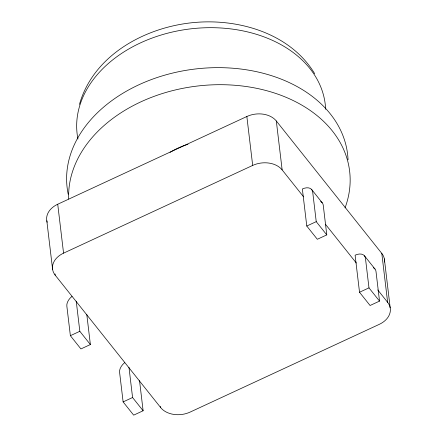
<?xml version="1.0" encoding="UTF-8"?>
<svg xmlns="http://www.w3.org/2000/svg" width="437" height="437" viewBox="0 0 437 437"><rect width="100%" height="100%" fill="white"/><g stroke="black" fill="none" stroke-linecap="round" stroke-linejoin="round"><path stroke-width="0.66" d="M79.479 104.361C93.802 53.664 148.241 25.526 197.808 22.232C241.508 19.201 291.015 34.447 314.695 73.711M47.191 222.269A21.73 15.787 -6.8 0 1 57.728 204.232L246.85 116.51A21.73 15.787 -6.8 0 1 276.315 120.983L381.801 253.416A21.73 15.787 -6.8 0 1 384.494 262.091M381.801 253.416L387.635 302.333A21.73 15.787 -6.8 0 1 379.272 324.352L190.15 412.075A21.73 15.787 -6.8 0 1 160.685 407.601L55.199 275.168A21.73 15.787 -6.8 0 1 63.562 253.154L252.684 165.426A21.73 15.787 -6.8 0 1 282.149 169.9L303.573 196.803M86.788 314.438L90.377 344.547L80.921 348.934L70.373 335.687L79.829 331.301L76.24 301.191M306.779 226.033L316.235 221.646L312.701 192.001A10.865 6.806 -38.5 0 0 302.36 188.975L306.779 226.033L317.328 239.279L326.783 234.893L323.249 205.243A10.865 6.806 -38.5 0 0 320.578 201.555M139.534 380.654L143.123 410.764L133.667 415.15L123.119 401.909L132.575 397.523L128.986 367.408M359.525 292.249L368.981 287.868L365.447 258.218A10.865 6.806 -38.5 0 0 355.106 255.192L359.525 292.249L370.073 305.496L379.529 301.109L375.995 271.459A10.865 6.806 -38.5 0 0 373.324 267.772M311.712 189.582L322.26 202.823M364.458 255.798L375.006 269.039M325.412 224.219L356.319 263.019M377.748 289.917L387.635 302.333M316.235 221.646L326.783 234.893M368.981 287.868L379.529 301.109M79.829 331.301L90.377 344.547M132.575 397.523L143.123 410.764M390.192 307.828L384.358 258.906M46.808 220.761L52.642 269.678M276.315 120.983L282.149 169.9M246.85 116.51L252.684 165.426M160.543 406.383L160.685 407.601M123.119 401.909L119.585 372.258A10.865 6.806 -38.5 0 1 124.736 362.595M57.728 204.232L63.562 253.154M70.373 335.687L66.839 306.042A10.865 6.806 -38.5 0 1 71.99 296.379M55.051 273.944L55.199 275.168M77.961 139.032A124.933 90.776 -6.8 0 1 190.292 28.902A124.933 90.776 -6.8 0 1 325.641 109.294M68.216 194.214A141.227 102.613 -6.8 0 1 194.498 69.095A141.227 102.613 -6.8 0 1 348.054 159.789M68.707 199.064A141.227 102.613 -6.8 0 1 226.175 84.789A141.227 102.613 -6.8 0 1 345.039 207.886M170.059 152.333A65.184 47.36 -6.8 0 1 187.97 144.286"/></g></svg>
